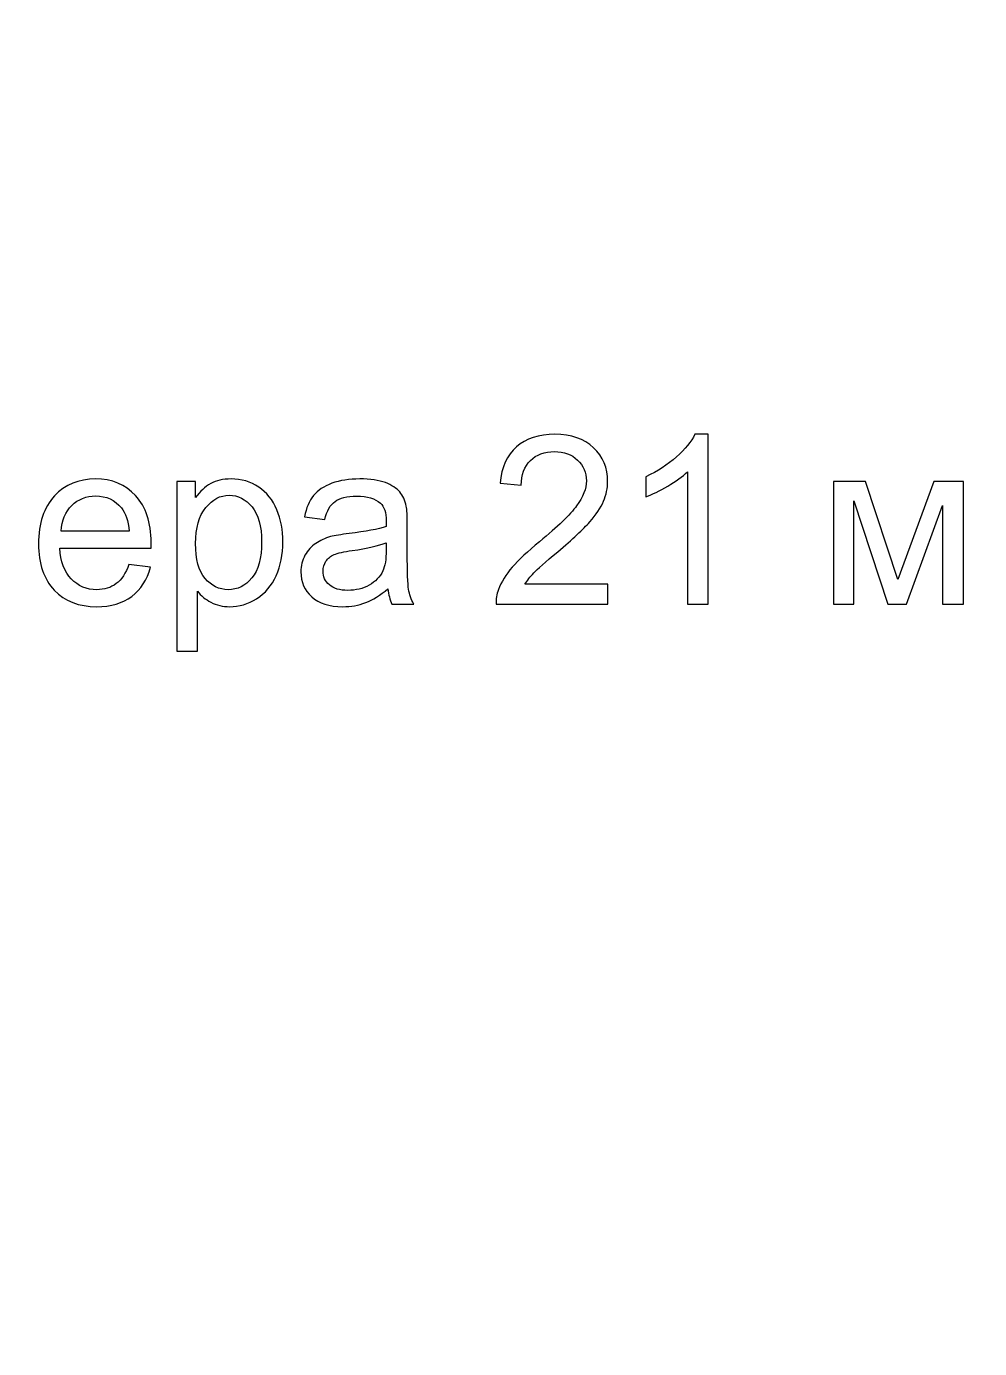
# Model space of a CAD drawing. Header units: millimetres. Extents: x -998 to 1016, y -1915 to 1914.
# Drawn here: x 736.4 to 792.7, y 924.5 to 1002.4 of the extents above; entities that cross this region are included whole.
import ezdxf

# ---------------------------------------------------------------- set-up
doc = ezdxf.new("R2010")
doc.units = ezdxf.units.MM
doc.header["$MEASUREMENT"] = 0
doc.layers.add('layer 1', color=7, linetype='Continuous')

msp = doc.modelspace()

# ---------------------------------------------------------------- linework, layer by layer
at = {"layer": 'layer 1', "color": 254, "lineweight": 20}
for points, knots in [([(917.903, 844.4337), (882.0045, 782.2557), (802.4977, 760.9519), (740.3197, 796.8504), (740.3197, 796.8504), (678.1417, 832.7489), (656.8379, 912.2557), (692.7364, 974.4337), (692.7364, 974.4337), (728.6349, 1036.6117), (808.1417, 1057.9155), (870.3197, 1022.017), (870.3197, 1022.017), (932.4977, 986.1185), (953.8015, 906.6117), (917.903, 844.4337)], [0, 0, 0, 0, 0.2, 0.2, 0.2, 0.2, 0.4, 0.4, 0.4, 0.4, 0.6, 0.6, 0.6, 0.6, 1, 1, 1, 1]), ([(814.5582, 909.4355), (814.5582, 909.4355), (843.0019, 958.7011), (843.0019, 958.7011), (843.0019, 958.7011), (844.4367, 957.8727), (846.2714, 958.3643), (847.0998, 959.7993), (847.0998, 959.7993), (847.9283, 961.2341), (847.4367, 963.0689), (846.0018, 963.8973), (846.0018, 963.8973), (846.0018, 963.8973), (845.9951, 963.9012), (845.9951, 963.9012), (845.9951, 963.9012), (845.9951, 963.9012), (832.144, 971.898), (832.144, 971.898), (832.144, 971.898), (832.144, 971.898), (832.1374, 971.9019), (832.1374, 971.9019), (832.1374, 971.9019), (830.7025, 972.7304), (828.8677, 972.2387), (828.0393, 970.8038), (828.0393, 970.8038), (827.2109, 969.3689), (827.7025, 967.5342), (829.1374, 966.7058), (829.1374, 966.7058), (829.1374, 966.7058), (800.6989, 917.4335), (800.6989, 917.4335), (800.6989, 917.4335), (800.6989, 917.4335), (743.8117, 917.4335), (743.8117, 917.4335), (743.8117, 917.4335), (743.8117, 917.4335), (743.8118, 917.4337), (743.8118, 917.4337), (743.8118, 917.4337), (743.8118, 919.0905), (742.4686, 920.4336), (740.8117, 920.4337), (740.8117, 920.4337), (739.1548, 920.4337), (737.8118, 919.0905), (737.8118, 917.4336), (737.8118, 917.4336), (737.8118, 917.4336), (737.812, 917.4269), (737.812, 917.4269), (737.812, 917.4269), (737.812, 917.4269), (737.812, 901.4321), (737.812, 901.4321), (737.812, 901.4321), (737.812, 901.4321), (737.8118, 901.4207), (737.8118, 901.4207), (737.8118, 901.4207), (737.8118, 899.7638), (739.1548, 898.4207), (740.8117, 898.4207), (740.8117, 898.4207), (742.4686, 898.4207), (743.8118, 899.7638), (743.8118, 901.4207), (743.8118, 901.4207), (743.8118, 901.4207), (800.702, 901.432), (800.702, 901.432), (800.702, 901.432), (800.702, 901.432), (829.1456, 852.1663), (829.1456, 852.1663), (829.1456, 852.1663), (827.7106, 851.3379), (827.2189, 849.5031), (828.0474, 848.0681), (828.0474, 848.0681), (828.8759, 846.6332), (830.7106, 846.1417), (832.1455, 846.9702), (832.1455, 846.9702), (832.1455, 846.9702), (832.1554, 846.976), (832.1554, 846.976), (832.1554, 846.976), (832.1554, 846.976), (846.0031, 854.9711), (846.0031, 854.9711), (846.0031, 854.9711), (846.0031, 854.9711), (846.009, 854.9743), (846.009, 854.9743), (846.009, 854.9743), (847.444, 855.8028), (847.9356, 857.6374), (847.1072, 859.0723), (847.1072, 859.0723), (846.2787, 860.5072), (844.444, 860.9989), (843.0091, 860.1704), (843.0091, 860.1704), (843.0091, 860.1704), (843.0091, 860.1704), (843.0091, 860.1704), (843.0091, 860.1704), (843.0091, 860.1704), (814.5582, 909.4355), (814.5582, 909.4355)], [0, 0, 0, 0, 0.0333333, 0.0333333, 0.0333333, 0.0333333, 0.0666667, 0.0666667, 0.0666667, 0.0666667, 0.1, 0.1, 0.1, 0.1, 0.1333333, 0.1333333, 0.1333333, 0.1333333, 0.1666667, 0.1666667, 0.1666667, 0.1666667, 0.2, 0.2, 0.2, 0.2, 0.2333333, 0.2333333, 0.2333333, 0.2333333, 0.2666667, 0.2666667, 0.2666667, 0.2666667, 0.3, 0.3, 0.3, 0.3, 0.3333333, 0.3333333, 0.3333333, 0.3333333, 0.3666667, 0.3666667, 0.3666667, 0.3666667, 0.4, 0.4, 0.4, 0.4, 0.4333333, 0.4333333, 0.4333333, 0.4333333, 0.4666667, 0.4666667, 0.4666667, 0.4666667, 0.5, 0.5, 0.5, 0.5, 0.5333333, 0.5333333, 0.5333333, 0.5333333, 0.5666667, 0.5666667, 0.5666667, 0.5666667, 0.6, 0.6, 0.6, 0.6, 0.6333333, 0.6333333, 0.6333333, 0.6333333, 0.6666667, 0.6666667, 0.6666667, 0.6666667, 0.7, 0.7, 0.7, 0.7, 0.7333333, 0.7333333, 0.7333333, 0.7333333, 0.7666667, 0.7666667, 0.7666667, 0.7666667, 0.8, 0.8, 0.8, 0.8, 0.8333333, 0.8333333, 0.8333333, 0.8333333, 0.8666667, 0.8666667, 0.8666667, 0.8666667, 0.9, 0.9, 0.9, 0.9, 0.9333333, 0.9333333, 0.9333333, 0.9333333, 1, 1, 1, 1])]:
    msp.add_open_spline(points, degree=3, knots=knots, dxfattribs=at)
at = {"layer": 'layer 1', "color": 250}
for points, knots in [([(770.7254, 969.5456), (770.7254, 969.5456), (770.7254, 968.3757), (770.7254, 968.3757), (770.7254, 968.3757), (770.7254, 968.3757), (764.1238, 968.3757), (764.1238, 968.3757), (764.1238, 968.3757), (764.1145, 968.6705), (764.1633, 968.9537), (764.2677, 969.2276), (764.2677, 969.2276), (764.4372, 969.6756), (764.7087, 970.1189), (765.0825, 970.553), (765.0825, 970.553), (765.4562, 970.9871), (765.9901, 971.4885), (766.6841, 972.0572), (766.6841, 972.0572), (767.7635, 972.9462), (768.497, 973.6495), (768.88, 974.1695), (768.88, 974.1695), (769.2653, 974.6895), (769.458, 975.1816), (769.458, 975.6458), (769.458, 975.6458), (769.458, 976.1309), (769.2839, 976.5395), (768.9357, 976.8737), (768.9357, 976.8737), (768.5875, 977.2057), (768.1326, 977.3728), (767.5731, 977.3728), (767.5731, 977.3728), (766.9812, 977.3728), (766.5077, 977.1964), (766.1526, 976.8436), (766.1526, 976.8436), (765.7974, 976.4931), (765.6187, 976.0056), (765.614, 975.3812), (765.614, 975.3812), (765.614, 975.3812), (764.3606, 975.5065), (764.3606, 975.5065), (764.3606, 975.5065), (764.4464, 976.4443), (764.7714, 977.1592), (765.3332, 977.6513), (765.3332, 977.6513), (765.8972, 978.1434), (766.6516, 978.3895), (767.601, 978.3895), (767.601, 978.3895), (768.5574, 978.3895), (769.3164, 978.1249), (769.8735, 977.5933), (769.8735, 977.5933), (770.4329, 977.0618), (770.7115, 976.4025), (770.7115, 975.6179), (770.7115, 975.6179), (770.7115, 975.2187), (770.6302, 974.8264), (770.4654, 974.4411), (770.4654, 974.4411), (770.3029, 974.0534), (770.0313, 973.6472), (769.653, 973.2201), (769.653, 973.2201), (769.2723, 972.7953), (768.6432, 972.2081), (767.7658, 971.4653), (767.7658, 971.4653), (767.03, 970.8478), (766.5564, 970.43), (766.3475, 970.2095), (766.3475, 970.2095), (766.1386, 969.989), (765.9669, 969.7684), (765.8299, 969.5456), (765.8299, 969.5456), (765.8299, 969.5456), (770.7254, 969.5456), (770.7254, 969.5456)], [0, 0, 0, 0, 0.0434783, 0.0434783, 0.0434783, 0.0434783, 0.0869565, 0.0869565, 0.0869565, 0.0869565, 0.1304348, 0.1304348, 0.1304348, 0.1304348, 0.173913, 0.173913, 0.173913, 0.173913, 0.2173913, 0.2173913, 0.2173913, 0.2173913, 0.2608696, 0.2608696, 0.2608696, 0.2608696, 0.3043478, 0.3043478, 0.3043478, 0.3043478, 0.3478261, 0.3478261, 0.3478261, 0.3478261, 0.3913043, 0.3913043, 0.3913043, 0.3913043, 0.4347826, 0.4347826, 0.4347826, 0.4347826, 0.4782609, 0.4782609, 0.4782609, 0.4782609, 0.5217391, 0.5217391, 0.5217391, 0.5217391, 0.5652174, 0.5652174, 0.5652174, 0.5652174, 0.6086957, 0.6086957, 0.6086957, 0.6086957, 0.6521739, 0.6521739, 0.6521739, 0.6521739, 0.6956522, 0.6956522, 0.6956522, 0.6956522, 0.7391304, 0.7391304, 0.7391304, 0.7391304, 0.7826087, 0.7826087, 0.7826087, 0.7826087, 0.826087, 0.826087, 0.826087, 0.826087, 0.8695652, 0.8695652, 0.8695652, 0.8695652, 0.9130435, 0.9130435, 0.9130435, 0.9130435, 1, 1, 1, 1]), ([(776.6469, 968.3757), (776.6469, 968.3757), (775.4213, 968.3757), (775.4213, 968.3757), (775.4213, 968.3757), (775.4213, 968.3757), (775.4213, 976.1797), (775.4213, 976.1797), (775.4213, 976.1797), (775.1265, 975.8965), (774.7388, 975.6156), (774.2607, 975.3348), (774.2607, 975.3348), (773.7825, 975.0539), (773.3507, 974.8427), (772.9701, 974.7034), (772.9701, 974.7034), (772.9701, 974.7034), (772.9701, 975.8872), (772.9701, 975.8872), (772.9701, 975.8872), (773.6548, 976.2075), (774.2537, 976.5975), (774.7667, 977.0571), (774.7667, 977.0571), (775.2797, 977.5144), (775.6441, 977.9578), (775.8577, 978.3895), (775.8577, 978.3895), (775.8577, 978.3895), (776.6469, 978.3895), (776.6469, 978.3895), (776.6469, 978.3895), (776.6469, 978.3895), (776.6469, 968.3757), (776.6469, 968.3757)], [0, 0, 0, 0, 0.1, 0.1, 0.1, 0.1, 0.2, 0.2, 0.2, 0.2, 0.3, 0.3, 0.3, 0.3, 0.4, 0.4, 0.4, 0.4, 0.5, 0.5, 0.5, 0.5, 0.6, 0.6, 0.6, 0.6, 0.7, 0.7, 0.7, 0.7, 0.8, 0.8, 0.8, 0.8, 1, 1, 1, 1]), ([(742.4619, 970.7155), (742.4619, 970.7155), (743.7293, 970.5484), (743.7293, 970.5484), (743.7293, 970.5484), (743.532, 969.8125), (743.1629, 969.2392), (742.6244, 968.833), (742.6244, 968.833), (742.0859, 968.4268), (741.3988, 968.2225), (740.5608, 968.2225), (740.5608, 968.2225), (739.507, 968.2225), (738.6713, 968.5475), (738.0539, 969.1974), (738.0539, 969.1974), (737.4364, 969.845), (737.1277, 970.7573), (737.1277, 971.9295), (737.1277, 971.9295), (737.1277, 973.1412), (737.4388, 974.0836), (738.0632, 974.7521), (738.0632, 974.7521), (738.6876, 975.423), (739.4977, 975.7572), (740.4935, 975.7572), (740.4935, 975.7572), (741.4568, 975.7572), (742.2437, 975.4299), (742.8542, 974.773), (742.8542, 974.773), (743.4647, 974.1161), (743.7711, 973.1923), (743.7711, 972.0015), (743.7711, 972.0015), (743.7711, 971.9295), (743.7688, 971.8204), (743.7641, 971.6765), (743.7641, 971.6765), (743.7641, 971.6765), (738.3812, 971.6765), (738.3812, 971.6765), (738.3812, 971.6765), (738.4276, 970.885), (738.6504, 970.2768), (739.0543, 969.8566), (739.0543, 969.8566), (739.4559, 969.4365), (739.9596, 969.2253), (740.5608, 969.2253), (740.5608, 969.2253), (741.0088, 969.2253), (741.3918, 969.3437), (741.7075, 969.5804), (741.7075, 969.5804), (742.0255, 969.8172), (742.2762, 970.1955), (742.4619, 970.7155)], [0, 0, 0, 0, 0.0625, 0.0625, 0.0625, 0.0625, 0.125, 0.125, 0.125, 0.125, 0.1875, 0.1875, 0.1875, 0.1875, 0.25, 0.25, 0.25, 0.25, 0.3125, 0.3125, 0.3125, 0.3125, 0.375, 0.375, 0.375, 0.375, 0.4375, 0.4375, 0.4375, 0.4375, 0.5, 0.5, 0.5, 0.5, 0.5625, 0.5625, 0.5625, 0.5625, 0.625, 0.625, 0.625, 0.625, 0.6875, 0.6875, 0.6875, 0.6875, 0.75, 0.75, 0.75, 0.75, 0.8125, 0.8125, 0.8125, 0.8125, 0.875, 0.875, 0.875, 0.875, 1, 1, 1, 1]), ([(745.2776, 965.6041), (745.2776, 965.6041), (745.2776, 975.604), (745.2776, 975.604), (745.2776, 975.604), (745.2776, 975.604), (746.3918, 975.604), (746.3918, 975.604), (746.3918, 975.604), (746.3918, 975.604), (746.3918, 974.6546), (746.3918, 974.6546), (746.3918, 974.6546), (746.6541, 975.0214), (746.9512, 975.2976), (747.2832, 975.481), (747.2832, 975.481), (747.6128, 975.6644), (748.0143, 975.7572), (748.4856, 975.7572), (748.4856, 975.7572), (749.103, 975.7572), (749.6462, 975.5994), (750.1174, 975.2814), (750.1174, 975.2814), (750.5886, 974.9657), (750.9437, 974.5177), (751.1851, 973.942), (751.1851, 973.942), (751.4242, 973.364), (751.5449, 972.7327), (751.5449, 972.0432), (751.5449, 972.0432), (751.5449, 971.3074), (751.4126, 970.6435), (751.148, 970.0516), (751.148, 970.0516), (750.8834, 969.462), (750.4981, 969.0094), (749.992, 968.6937), (749.992, 968.6937), (749.4883, 968.3803), (748.9568, 968.2225), (748.3997, 968.2225), (748.3997, 968.2225), (747.9911, 968.2225), (747.6244, 968.3084), (747.3017, 968.4802), (747.3017, 968.4802), (746.9768, 968.6519), (746.7121, 968.8678), (746.5032, 969.1301), (746.5032, 969.1301), (746.5032, 969.1301), (746.5032, 965.6041), (746.5032, 965.6041), (746.5032, 965.6041), (746.5032, 965.6041), (745.2776, 965.6041), (745.2776, 965.6041)], [0, 0, 0, 0, 0.0625, 0.0625, 0.0625, 0.0625, 0.125, 0.125, 0.125, 0.125, 0.1875, 0.1875, 0.1875, 0.1875, 0.25, 0.25, 0.25, 0.25, 0.3125, 0.3125, 0.3125, 0.3125, 0.375, 0.375, 0.375, 0.375, 0.4375, 0.4375, 0.4375, 0.4375, 0.5, 0.5, 0.5, 0.5, 0.5625, 0.5625, 0.5625, 0.5625, 0.625, 0.625, 0.625, 0.625, 0.6875, 0.6875, 0.6875, 0.6875, 0.75, 0.75, 0.75, 0.75, 0.8125, 0.8125, 0.8125, 0.8125, 0.875, 0.875, 0.875, 0.875, 1, 1, 1, 1]), ([(757.745, 969.281), (757.29, 968.8933), (756.8513, 968.6218), (756.4312, 968.4616), (756.4312, 968.4616), (756.011, 968.3014), (755.5607, 968.2225), (755.0779, 968.2225), (755.0779, 968.2225), (754.284, 968.2225), (753.6736, 968.4152), (753.2464, 968.8028), (753.2464, 968.8028), (752.8193, 969.1881), (752.6058, 969.6826), (752.6058, 970.2838), (752.6058, 970.2838), (752.6058, 970.6366), (752.687, 970.9592), (752.8472, 971.2517), (752.8472, 971.2517), (753.0097, 971.5442), (753.2209, 971.7763), (753.4809, 971.9527), (753.4809, 971.9527), (753.7432, 972.1291), (754.0357, 972.2638), (754.363, 972.3543), (754.363, 972.3543), (754.6044, 972.417), (754.9688, 972.4773), (755.4539, 972.5377), (755.4539, 972.5377), (756.4428, 972.6537), (757.174, 972.7953), (757.6405, 972.9578), (757.6405, 972.9578), (757.6452, 973.1249), (757.6475, 973.2317), (757.6475, 973.2758), (757.6475, 973.2758), (757.6475, 973.7726), (757.5314, 974.1231), (757.2993, 974.3273), (757.2993, 974.3273), (756.986, 974.6036), (756.5194, 974.7405), (755.9019, 974.7405), (755.9019, 974.7405), (755.324, 974.7405), (754.8968, 974.6384), (754.6229, 974.4364), (754.6229, 974.4364), (754.3467, 974.2345), (754.1448, 973.877), (754.0125, 973.3617), (754.0125, 973.3617), (754.0125, 973.3617), (752.8147, 973.5288), (752.8147, 973.5288), (752.8147, 973.5288), (752.9238, 974.0418), (753.1025, 974.4573), (753.3532, 974.773), (753.3532, 974.773), (753.6039, 975.0887), (753.966, 975.3301), (754.4396, 975.5019), (754.4396, 975.5019), (754.9108, 975.6713), (755.4609, 975.7572), (756.083, 975.7572), (756.083, 975.7572), (756.7004, 975.7572), (757.2041, 975.6853), (757.5918, 975.539), (757.5918, 975.539), (757.9771, 975.3928), (758.2626, 975.2117), (758.4437, 974.9912), (758.4437, 974.9912), (758.6247, 974.7707), (758.7524, 974.4921), (758.8267, 974.1556), (758.8267, 974.1556), (758.8662, 973.9467), (758.887, 973.5706), (758.887, 973.0298), (758.887, 973.0298), (758.887, 973.0298), (758.887, 971.4049), (758.887, 971.4049), (758.887, 971.4049), (758.887, 970.2698), (758.9126, 969.5526), (758.9636, 969.2485), (758.9636, 969.2485), (759.0124, 968.9444), (759.1145, 968.6542), (759.2631, 968.3757), (759.2631, 968.3757), (759.2631, 968.3757), (757.9818, 968.3757), (757.9818, 968.3757), (757.9818, 968.3757), (757.8587, 968.6334), (757.7798, 968.9351), (757.745, 969.281)], [0, 0, 0, 0, 0.0357143, 0.0357143, 0.0357143, 0.0357143, 0.0714286, 0.0714286, 0.0714286, 0.0714286, 0.1071429, 0.1071429, 0.1071429, 0.1071429, 0.1428571, 0.1428571, 0.1428571, 0.1428571, 0.1785714, 0.1785714, 0.1785714, 0.1785714, 0.2142857, 0.2142857, 0.2142857, 0.2142857, 0.25, 0.25, 0.25, 0.25, 0.2857143, 0.2857143, 0.2857143, 0.2857143, 0.3214286, 0.3214286, 0.3214286, 0.3214286, 0.3571429, 0.3571429, 0.3571429, 0.3571429, 0.3928571, 0.3928571, 0.3928571, 0.3928571, 0.4285714, 0.4285714, 0.4285714, 0.4285714, 0.4642857, 0.4642857, 0.4642857, 0.4642857, 0.5, 0.5, 0.5, 0.5, 0.5357143, 0.5357143, 0.5357143, 0.5357143, 0.5714286, 0.5714286, 0.5714286, 0.5714286, 0.6071429, 0.6071429, 0.6071429, 0.6071429, 0.6428571, 0.6428571, 0.6428571, 0.6428571, 0.6785714, 0.6785714, 0.6785714, 0.6785714, 0.7142857, 0.7142857, 0.7142857, 0.7142857, 0.75, 0.75, 0.75, 0.75, 0.7857143, 0.7857143, 0.7857143, 0.7857143, 0.8214286, 0.8214286, 0.8214286, 0.8214286, 0.8571429, 0.8571429, 0.8571429, 0.8571429, 0.8928571, 0.8928571, 0.8928571, 0.8928571, 0.9285714, 0.9285714, 0.9285714, 0.9285714, 1, 1, 1, 1]), ([(784.0424, 975.604), (784.0424, 975.604), (785.9272, 975.604), (785.9272, 975.604), (785.9272, 975.604), (785.9272, 975.604), (787.8376, 969.8195), (787.8376, 969.8195), (787.8376, 969.8195), (787.8376, 969.8195), (789.9523, 975.604), (789.9523, 975.604), (789.9523, 975.604), (789.9523, 975.604), (791.7025, 975.604), (791.7025, 975.604), (791.7025, 975.604), (791.7025, 975.604), (791.7025, 968.3757), (791.7025, 968.3757), (791.7025, 968.3757), (791.7025, 968.3757), (790.4768, 968.3757), (790.4768, 968.3757), (790.4768, 968.3757), (790.4768, 968.3757), (790.4768, 974.195), (790.4768, 974.195), (790.4768, 974.195), (790.4768, 974.195), (788.3483, 968.3757), (788.3483, 968.3757), (788.3483, 968.3757), (788.3483, 968.3757), (787.2527, 968.3757), (787.2527, 968.3757), (787.2527, 968.3757), (787.2527, 968.3757), (785.2401, 974.4736), (785.2401, 974.4736), (785.2401, 974.4736), (785.2401, 974.4736), (785.2401, 968.3757), (785.2401, 968.3757), (785.2401, 968.3757), (785.2401, 968.3757), (784.0424, 968.3757), (784.0424, 968.3757), (784.0424, 968.3757), (784.0424, 968.3757), (784.0424, 975.604), (784.0424, 975.604)], [0, 0, 0, 0, 0.0714286, 0.0714286, 0.0714286, 0.0714286, 0.1428571, 0.1428571, 0.1428571, 0.1428571, 0.2142857, 0.2142857, 0.2142857, 0.2142857, 0.2857143, 0.2857143, 0.2857143, 0.2857143, 0.3571429, 0.3571429, 0.3571429, 0.3571429, 0.4285714, 0.4285714, 0.4285714, 0.4285714, 0.5, 0.5, 0.5, 0.5, 0.5714286, 0.5714286, 0.5714286, 0.5714286, 0.6428571, 0.6428571, 0.6428571, 0.6428571, 0.7142857, 0.7142857, 0.7142857, 0.7142857, 0.7857143, 0.7857143, 0.7857143, 0.7857143, 0.8571429, 0.8571429, 0.8571429, 0.8571429, 1, 1, 1, 1]), ([(746.3918, 971.9458), (746.3918, 971.0196), (746.5798, 970.3348), (746.9535, 969.8915), (746.9535, 969.8915), (747.3296, 969.4481), (747.7845, 969.2253), (748.3184, 969.2253), (748.3184, 969.2253), (748.8616, 969.2253), (749.3258, 969.4551), (749.7112, 969.9147), (749.7112, 969.9147), (750.0988, 970.3743), (750.2915, 971.0846), (750.2915, 972.0479), (750.2915, 972.0479), (750.2915, 972.9671), (750.1035, 973.6542), (749.7251, 974.1115), (749.7251, 974.1115), (749.3467, 974.5688), (748.8964, 974.7962), (748.3718, 974.7962), (748.3718, 974.7962), (747.8519, 974.7962), (747.3923, 974.5525), (746.993, 974.0674), (746.993, 974.0674), (746.5914, 973.5799), (746.3918, 972.8743), (746.3918, 971.9458)], [0, 0, 0, 0, 0.1111111, 0.1111111, 0.1111111, 0.1111111, 0.2222222, 0.2222222, 0.2222222, 0.2222222, 0.3333333, 0.3333333, 0.3333333, 0.3333333, 0.4444444, 0.4444444, 0.4444444, 0.4444444, 0.5555556, 0.5555556, 0.5555556, 0.5555556, 0.6666667, 0.6666667, 0.6666667, 0.6666667, 0.7777778, 0.7777778, 0.7777778, 0.7777778, 1, 1, 1, 1]), ([(738.4508, 972.6793), (738.4508, 972.6793), (742.4758, 972.6793), (742.4758, 972.6793), (742.4758, 972.6793), (742.4224, 973.2874), (742.2669, 973.7424), (742.0139, 974.0465), (742.0139, 974.0465), (741.6263, 974.5177), (741.1202, 974.7544), (740.5005, 974.7544), (740.5005, 974.7544), (739.9387, 974.7544), (739.4675, 974.5664), (739.0845, 974.1904), (739.0845, 974.1904), (738.7038, 973.8143), (738.4926, 973.3106), (738.4508, 972.6793)], [0, 0, 0, 0, 0.1666667, 0.1666667, 0.1666667, 0.1666667, 0.3333333, 0.3333333, 0.3333333, 0.3333333, 0.5, 0.5, 0.5, 0.5, 0.6666667, 0.6666667, 0.6666667, 0.6666667, 1, 1, 1, 1]), ([(757.6475, 971.9968), (757.2018, 971.8158), (756.5333, 971.6626), (755.642, 971.5372), (755.642, 971.5372), (755.1359, 971.4653), (754.7785, 971.384), (754.5695, 971.2935), (754.5695, 971.2935), (754.3606, 971.203), (754.2005, 971.0707), (754.0867, 970.8989), (754.0867, 970.8989), (753.973, 970.7248), (753.915, 970.5321), (753.915, 970.3186), (753.915, 970.3186), (753.915, 969.9959), (754.038, 969.7243), (754.2864, 969.5085), (754.2864, 969.5085), (754.5347, 969.2926), (754.8968, 969.1835), (755.3727, 969.1835), (755.3727, 969.1835), (755.8439, 969.1835), (756.2641, 969.2856), (756.6331, 969.4922), (756.6331, 969.4922), (756.9999, 969.6965), (757.2715, 969.9774), (757.4432, 970.3325), (757.4432, 970.3325), (757.5755, 970.6087), (757.6405, 971.0149), (757.6405, 971.5511), (757.6405, 971.5511), (757.6405, 971.5511), (757.6475, 971.9968), (757.6475, 971.9968)], [0, 0, 0, 0, 0.0909091, 0.0909091, 0.0909091, 0.0909091, 0.1818182, 0.1818182, 0.1818182, 0.1818182, 0.2727273, 0.2727273, 0.2727273, 0.2727273, 0.3636364, 0.3636364, 0.3636364, 0.3636364, 0.4545455, 0.4545455, 0.4545455, 0.4545455, 0.5454545, 0.5454545, 0.5454545, 0.5454545, 0.6363636, 0.6363636, 0.6363636, 0.6363636, 0.7272727, 0.7272727, 0.7272727, 0.7272727, 0.8181818, 0.8181818, 0.8181818, 0.8181818, 1, 1, 1, 1])]:
    msp.add_open_spline(points, degree=3, knots=knots, dxfattribs=at)

doc.saveas('drawing.dxf')
